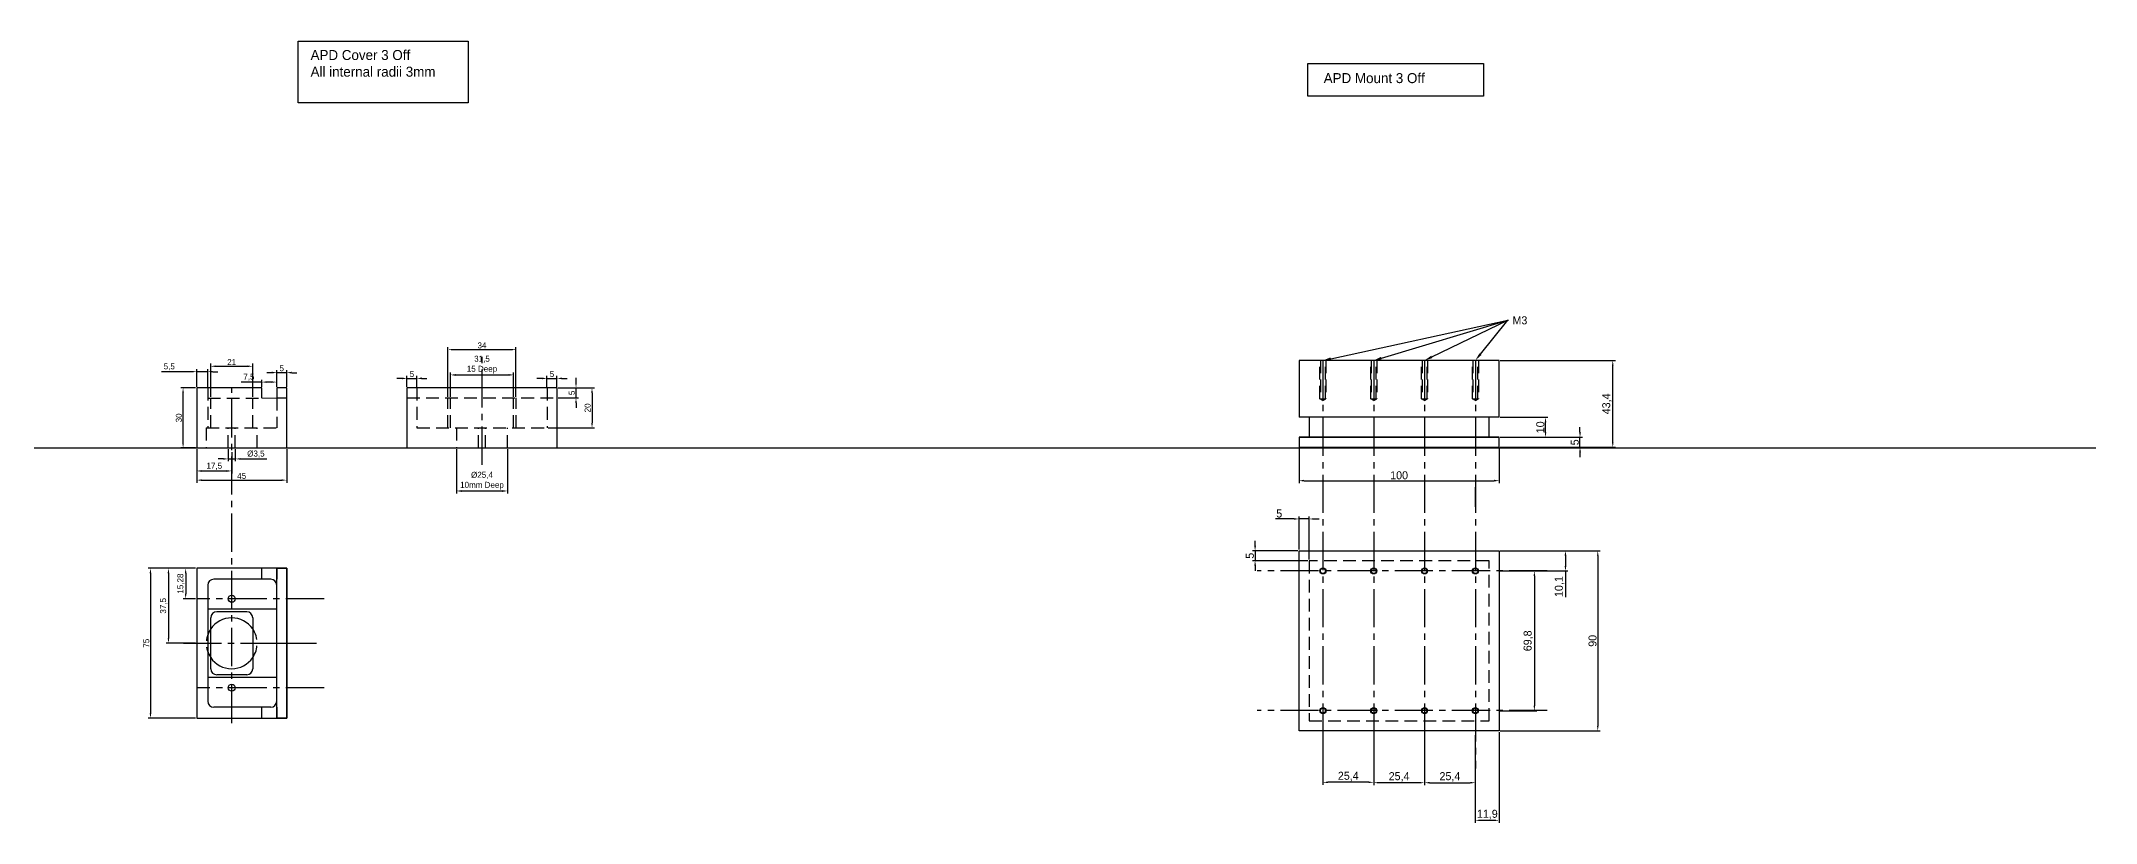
# Model space of a CAD drawing. Header units: millimetres. Extents: x -2438 to 7650, y -2358 to 2460.
# Drawn here: x 5050 to 6077, y 71 to 461 of the extents above; entities that cross this region are included whole.
import ezdxf
from ezdxf import colors
from ezdxf.entities.mleader import LeaderData, LeaderLine
from ezdxf.math import Vec2, Vec3

# ---------------------------------------------------------------- set-up
doc = ezdxf.new("R2010")
doc.units = ezdxf.units.MM
doc.linetypes.add('CENTER2', pattern=[28.575, 19.05, -3.175, 3.175, -3.175])
doc.linetypes.add('DASHED2', pattern=[9.525, 6.35, -3.175])
for name, color, linetype in [('Centre', 7, 'CENTER2'), ('Dimension', 1, 'Continuous'), ('Hidden small', 140, 'DASHED2')]:
    doc.layers.add(name, color=color, linetype=linetype)
doc.dimstyles.new('ISO-25', dxfattribs={"dimtxt": 7.5, "dimasz": 2.5, "dimexe": 1.25, "dimexo": 0.625, "dimtad": 1, "dimtxsty": 'Standard', "dimcen": 2.5, "dimadec": 0, "dimazin": 0, "dimtfac": 1, "dimtmove": 0, "dimatfit": 3, "dimfxl": 1, "dimarcsym": 0})

# ---------------------------------------------------------------- blocks, each defined once
blk = doc.blocks.new('*D144')
at = {"layer": 'Defpoints', "color": 0, "transparency": 16777216}
for p in [(5127.9, 258.2), (5145.4, 256.6), (5145.4, 246.7)]:
    blk.add_point(p, dxfattribs=at)
at = {"layer": 'Dimension', "color": 0, "lineweight": -2, "transparency": 16777216}
for p, q in [((5127.9, 257.5), (5127.9, 245.4)), ((5130.4, 246.7), (5142.9, 246.7)), ((5145.4, 256), (5145.4, 245.4))]:
    blk.add_line(p, q, dxfattribs=at)
at = {"layer": 'Dimension', "color": 0, "transparency": 16777216}
for points in [[(5130.4, 247.1), (5130.4, 246.2), (5127.9, 246.7)], [(5142.9, 247.1), (5142.9, 246.2), (5145.4, 246.7)]]:
    blk.add_solid(points, dxfattribs=at)
at = {"layer": 'Dimension', "color": 0, "transparency": 16777216, "insert": (5136.7, 249), "char_height": 3, "attachment_point": 5}
blk.add_mtext('17,5', dxfattribs=at)
blk = doc.blocks.new('*D145')
at = {"layer": 'Defpoints', "color": 0, "transparency": 16777216}
for p in [(5167.9, 295.8), (5167.9, 288.2), (5172.9, 288.2)]:
    blk.add_point(p, dxfattribs=at)
at = {"layer": 'Dimension', "color": 0, "lineweight": -2, "transparency": 16777216}
for p, q in [((5165.4, 295.8), (5162.9, 295.8)), ((5167.9, 288.8), (5167.9, 297.1)), ((5172.9, 295.8), (5167.9, 295.8)), ((5172.9, 288.8), (5172.9, 297.1)), ((5175.4, 295.8), (5177.9, 295.8))]:
    blk.add_line(p, q, dxfattribs=at)
at = {"layer": 'Dimension', "color": 0, "transparency": 16777216}
for points in [[(5165.4, 296.3), (5165.4, 295.4), (5167.9, 295.8)], [(5175.4, 296.3), (5175.4, 295.4), (5172.9, 295.8)]]:
    blk.add_solid(points, dxfattribs=at)
at = {"layer": 'Dimension', "color": 0, "transparency": 16777216, "insert": (5170.4, 298), "char_height": 3, "attachment_point": 5}
blk.add_mtext('5', dxfattribs=at)
blk = doc.blocks.new('*D146')
at = {"layer": 'Defpoints', "color": 0, "transparency": 16777216}
for p in [(5160.4, 291.1), (5160.4, 288.2), (5167.9, 288.2)]:
    blk.add_point(p, dxfattribs=at)
at = {"layer": 'Dimension', "color": 0, "lineweight": -2, "transparency": 16777216}
for p, q in [((5160.4, 291.1), (5150.2, 291.1)), ((5160.4, 288.8), (5160.4, 292.3)), ((5165.4, 291.1), (5162.9, 291.1)), ((5167.9, 288.8), (5167.9, 292.3))]:
    blk.add_line(p, q, dxfattribs=at)
at = {"layer": 'Dimension', "color": 0, "transparency": 16777216}
for points in [[(5162.9, 291.5), (5162.9, 290.7), (5160.4, 291.1)], [(5165.4, 291.5), (5165.4, 290.7), (5167.9, 291.1)]]:
    blk.add_solid(points, dxfattribs=at)
at = {"layer": 'Dimension', "color": 0, "transparency": 16777216, "insert": (5154, 293.5), "char_height": 3, "attachment_point": 5}
blk.add_mtext('7,5', dxfattribs=at)
blk = doc.blocks.new('*D147')
at = {"layer": 'Defpoints', "color": 0, "transparency": 16777216}
for p in [(5127.9, 288.2), (5133.4, 296.3), (5133.4, 288.2)]:
    blk.add_point(p, dxfattribs=at)
at = {"layer": 'Dimension', "color": 0, "lineweight": -2, "transparency": 16777216}
for p, q in [((5125.4, 296.3), (5110.3, 296.3)), ((5127.9, 288.8), (5127.9, 297.5)), ((5133.4, 296.3), (5127.9, 296.3)), ((5133.4, 288.8), (5133.4, 297.5)), ((5135.9, 296.3), (5138.4, 296.3))]:
    blk.add_line(p, q, dxfattribs=at)
at = {"layer": 'Dimension', "color": 0, "transparency": 16777216}
for points in [[(5125.4, 296.7), (5125.4, 295.9), (5127.9, 296.3)], [(5135.9, 296.7), (5135.9, 295.9), (5133.4, 296.3)]]:
    blk.add_solid(points, dxfattribs=at)
at = {"layer": 'Dimension', "color": 0, "transparency": 16777216, "insert": (5114.2, 298.7), "char_height": 3, "attachment_point": 5}
blk.add_mtext('5,5', dxfattribs=at)
blk = doc.blocks.new('*D148')
at = {"layer": 'Defpoints', "color": 0, "transparency": 16777216}
for p in [(5127.9, 258.2), (5172.9, 258.2), (5172.9, 242.1)]:
    blk.add_point(p, dxfattribs=at)
at = {"layer": 'Dimension', "color": 0, "lineweight": -2, "transparency": 16777216}
for p, q in [((5127.9, 257.5), (5127.9, 240.8)), ((5172.9, 257.5), (5172.9, 240.8)), ((5130.4, 242.1), (5170.4, 242.1))]:
    blk.add_line(p, q, dxfattribs=at)
at = {"layer": 'Dimension', "color": 0, "transparency": 16777216}
for points in [[(5130.4, 242.5), (5130.4, 241.7), (5127.9, 242.1)], [(5170.4, 242.5), (5170.4, 241.7), (5172.9, 242.1)]]:
    blk.add_solid(points, dxfattribs=at)
at = {"layer": 'Dimension', "color": 0, "transparency": 16777216, "insert": (5150.4, 244.2), "char_height": 3, "attachment_point": 5}
blk.add_mtext('45', dxfattribs=at)
blk = doc.blocks.new('*D149')
at = {"layer": 'Defpoints', "color": 0, "transparency": 16777216}
for p in [(5121.1, 288.2), (5127.9, 288.2), (5127.9, 258.2)]:
    blk.add_point(p, dxfattribs=at)
at = {"layer": 'Dimension', "color": 0, "lineweight": -2, "transparency": 16777216}
for p, q in [((5127.3, 288.2), (5119.9, 288.2)), ((5121.1, 260.7), (5121.1, 285.7)), ((5127.3, 258.2), (5119.9, 258.2))]:
    blk.add_line(p, q, dxfattribs=at)
at = {"layer": 'Dimension', "color": 0, "transparency": 16777216}
for points in [[(5120.7, 285.7), (5121.5, 285.7), (5121.1, 288.2)], [(5120.7, 260.7), (5121.5, 260.7), (5121.1, 258.2)]]:
    blk.add_solid(points, dxfattribs=at)
at = {"layer": 'Dimension', "color": 0, "transparency": 16777216, "insert": (5119, 273.2), "char_height": 3, "attachment_point": 5, "rotation": 90}
blk.add_mtext('30', dxfattribs=at)
blk = doc.blocks.new('*D150')
at = {"layer": 'Defpoints', "color": 0, "transparency": 16777216}
for p in [(5233, 288.2), (5238, 292.9), (5238, 288.2)]:
    blk.add_point(p, dxfattribs=at)
at = {"layer": 'Dimension', "color": 0, "lineweight": -2, "transparency": 16777216}
for p, q in [((5230.5, 292.9), (5228, 292.9)), ((5233, 288.8), (5233, 294.2)), ((5233, 292.9), (5238, 292.9)), ((5238, 288.8), (5238, 294.2)), ((5240.5, 292.9), (5243, 292.9))]:
    blk.add_line(p, q, dxfattribs=at)
at = {"layer": 'Dimension', "color": 0, "transparency": 16777216}
for points in [[(5230.5, 293.4), (5230.5, 292.5), (5233, 292.9)], [(5240.5, 293.4), (5240.5, 292.5), (5238, 292.9)]]:
    blk.add_solid(points, dxfattribs=at)
at = {"layer": 'Dimension', "color": 0, "transparency": 16777216, "insert": (5235.5, 295.1), "char_height": 3, "attachment_point": 5}
blk.add_mtext('5', dxfattribs=at)
blk = doc.blocks.new('*D151')
at = {"layer": 'Defpoints', "color": 0, "transparency": 16777216}
for p in [(5303, 288.2), (5308, 292.9), (5308, 288.2)]:
    blk.add_point(p, dxfattribs=at)
at = {"layer": 'Dimension', "color": 0, "lineweight": -2, "transparency": 16777216}
for p, q in [((5300.5, 292.9), (5298, 292.9)), ((5303, 288.8), (5303, 294.2)), ((5303, 292.9), (5308, 292.9)), ((5308, 288.8), (5308, 294.2)), ((5310.5, 292.9), (5313, 292.9))]:
    blk.add_line(p, q, dxfattribs=at)
at = {"layer": 'Dimension', "color": 0, "transparency": 16777216}
for points in [[(5300.5, 293.4), (5300.5, 292.5), (5303, 292.9)], [(5310.5, 293.4), (5310.5, 292.5), (5308, 292.9)]]:
    blk.add_solid(points, dxfattribs=at)
at = {"layer": 'Dimension', "color": 0, "transparency": 16777216, "insert": (5305.5, 295.1), "char_height": 3, "attachment_point": 5}
blk.add_mtext('5', dxfattribs=at)
blk = doc.blocks.new('*D152')
at = {"layer": 'Defpoints', "color": 0, "transparency": 16777216}
for p in [(5257.8, 258.2), (5283.2, 258.2), (5283.2, 236.7)]:
    blk.add_point(p, dxfattribs=at)
at = {"layer": 'Dimension', "color": 0, "lineweight": -2, "transparency": 16777216}
for p, q in [((5257.8, 257.5), (5257.8, 235.4)), ((5283.2, 257.5), (5283.2, 235.4)), ((5260.3, 236.7), (5280.7, 236.7))]:
    blk.add_line(p, q, dxfattribs=at)
at = {"layer": 'Dimension', "color": 0, "transparency": 16777216}
for points in [[(5260.3, 237.1), (5260.3, 236.2), (5257.8, 236.7)], [(5280.7, 237.1), (5280.7, 236.2), (5283.2, 236.7)]]:
    blk.add_solid(points, dxfattribs=at)
at = {"layer": 'Dimension', "color": 0, "transparency": 16777216, "insert": (5270.5, 241.8), "char_height": 3, "attachment_point": 5}
blk.add_mtext('%%C25,4\\P10mm Deep', dxfattribs=at)
blk = doc.blocks.new('*D153')
at = {"layer": 'Defpoints', "color": 0, "transparency": 16777216}
for p in [(5143.7, 258.2), (5147.2, 258.2), (5147.2, 252.7)]:
    blk.add_point(p, dxfattribs=at)
at = {"layer": 'Dimension', "color": 0, "lineweight": -2, "transparency": 16777216}
for p, q in [((5143.7, 257.5), (5143.7, 251.5)), ((5147.2, 257.5), (5147.2, 251.5)), ((5141.2, 252.7), (5138.7, 252.7)), ((5143.7, 252.7), (5147.2, 252.7)), ((5149.7, 252.7), (5162.9, 252.7))]:
    blk.add_line(p, q, dxfattribs=at)
at = {"layer": 'Dimension', "color": 0, "transparency": 16777216}
for points in [[(5141.2, 253.1), (5141.2, 252.3), (5143.7, 252.7)], [(5149.7, 253.1), (5149.7, 252.3), (5147.2, 252.7)]]:
    blk.add_solid(points, dxfattribs=at)
at = {"layer": 'Dimension', "color": 0, "transparency": 16777216, "insert": (5157.5, 255.1), "char_height": 3, "attachment_point": 5}
blk.add_mtext('%%C3,5', dxfattribs=at)
blk = doc.blocks.new('*D142')
at = {"layer": 'Defpoints', "color": 0, "transparency": 16777216}
for p in [(5127.9, 198.1), (5122.4, 182.8), (5127.9, 182.8)]:
    blk.add_point(p, dxfattribs=at)
at = {"layer": 'Dimension', "color": 0, "lineweight": -2, "transparency": 16777216}
for p, q in [((5127.3, 198.1), (5121.2, 198.1)), ((5122.4, 195.6), (5122.4, 185.3)), ((5127.3, 182.8), (5121.2, 182.8))]:
    blk.add_line(p, q, dxfattribs=at)
at = {"layer": 'Dimension', "color": 0, "transparency": 16777216}
for points in [[(5122, 195.6), (5122.8, 195.6), (5122.4, 198.1)], [(5122, 185.3), (5122.8, 185.3), (5122.4, 182.8)]]:
    blk.add_solid(points, dxfattribs=at)
at = {"layer": 'Dimension', "color": 0, "transparency": 16777216, "insert": (5120, 190.4), "char_height": 3, "attachment_point": 5, "rotation": 90}
blk.add_mtext('15,28', dxfattribs=at)
blk = doc.blocks.new('*D143')
at = {"layer": 'Defpoints', "color": 0, "transparency": 16777216}
for p in [(5127.9, 198.1), (5113.8, 160.6), (5127.9, 160.6)]:
    blk.add_point(p, dxfattribs=at)
at = {"layer": 'Dimension', "color": 0, "lineweight": -2, "transparency": 16777216}
for p, q in [((5127.3, 198.1), (5112.6, 198.1)), ((5113.8, 195.6), (5113.8, 163.1)), ((5127.3, 160.6), (5112.6, 160.6))]:
    blk.add_line(p, q, dxfattribs=at)
at = {"layer": 'Dimension', "color": 0, "transparency": 16777216}
for points in [[(5113.4, 195.6), (5114.2, 195.6), (5113.8, 198.1)], [(5113.4, 163.1), (5114.2, 163.1), (5113.8, 160.6)]]:
    blk.add_solid(points, dxfattribs=at)
at = {"layer": 'Dimension', "color": 0, "transparency": 16777216, "insert": (5111.4, 179.3), "char_height": 3, "attachment_point": 5, "rotation": 90}
blk.add_mtext('37,5', dxfattribs=at)
blk = doc.blocks.new('*D154')
at = {"layer": 'Defpoints', "color": 0, "transparency": 16777216}
for p in [(5127.9, 198.1), (5104.8, 123.1), (5127.9, 123.1)]:
    blk.add_point(p, dxfattribs=at)
at = {"layer": 'Dimension', "color": 0, "lineweight": -2, "transparency": 16777216}
for p, q in [((5127.3, 198.1), (5103.6, 198.1)), ((5104.8, 195.6), (5104.8, 125.6)), ((5127.3, 123.1), (5103.6, 123.1))]:
    blk.add_line(p, q, dxfattribs=at)
at = {"layer": 'Dimension', "color": 0, "transparency": 16777216}
for points in [[(5104.4, 195.6), (5105.2, 195.6), (5104.8, 198.1)], [(5104.4, 125.6), (5105.2, 125.6), (5104.8, 123.1)]]:
    blk.add_solid(points, dxfattribs=at)
at = {"layer": 'Dimension', "color": 0, "transparency": 16777216, "insert": (5102.7, 160.6), "char_height": 3, "attachment_point": 5, "rotation": 90}
blk.add_mtext('75', dxfattribs=at)
blk = doc.blocks.new('*D155')
at = {"layer": 'Defpoints', "color": 0, "transparency": 16777216}
for p in [(5308, 288.2), (5317.5, 288.2), (5308, 283.2)]:
    blk.add_point(p, dxfattribs=at)
at = {"layer": 'Dimension', "color": 0, "lineweight": -2, "transparency": 16777216}
for p, q in [((5308.6, 288.2), (5318.8, 288.2)), ((5317.5, 290.7), (5317.5, 293.2)), ((5317.5, 283.2), (5317.5, 288.2)), ((5308.6, 283.2), (5318.8, 283.2)), ((5317.5, 280.7), (5317.5, 278.2))]:
    blk.add_line(p, q, dxfattribs=at)
at = {"layer": 'Dimension', "color": 0, "transparency": 16777216}
for points in [[(5317.1, 290.7), (5317.9, 290.7), (5317.5, 288.2)], [(5317.1, 280.7), (5317.9, 280.7), (5317.5, 283.2)]]:
    blk.add_solid(points, dxfattribs=at)
at = {"layer": 'Dimension', "color": 0, "transparency": 16777216, "insert": (5315.4, 285.7), "char_height": 3, "attachment_point": 5, "rotation": 90}
blk.add_mtext('5', dxfattribs=at)
blk = doc.blocks.new('*D156')
at = {"layer": 'Defpoints', "color": 0, "transparency": 16777216}
for p in [(5308, 288.2), (5303, 268.2), (5325.5, 268.2)]:
    blk.add_point(p, dxfattribs=at)
at = {"layer": 'Dimension', "color": 0, "lineweight": -2, "transparency": 16777216}
for p, q in [((5308.6, 288.2), (5326.7, 288.2)), ((5325.5, 285.7), (5325.5, 270.7)), ((5303.6, 268.2), (5326.7, 268.2))]:
    blk.add_line(p, q, dxfattribs=at)
at = {"layer": 'Dimension', "color": 0, "transparency": 16777216}
for points in [[(5325.1, 285.7), (5325.9, 285.7), (5325.5, 288.2)], [(5325.1, 270.7), (5325.9, 270.7), (5325.5, 268.2)]]:
    blk.add_solid(points, dxfattribs=at)
at = {"layer": 'Dimension', "color": 0, "transparency": 16777216, "insert": (5323.3, 278.2), "char_height": 3, "attachment_point": 5, "rotation": 90}
blk.add_mtext('20', dxfattribs=at)
blk = doc.blocks.new('*D157')
at = {"layer": 'Defpoints', "color": 0, "transparency": 16777216}
for p in [(5286.3, 294.7), (5254.8, 283.2), (5286.3, 283.2)]:
    blk.add_point(p, dxfattribs=at)
at = {"layer": 'Dimension', "color": 0, "lineweight": -2, "transparency": 16777216}
for p, q in [((5254.8, 283.8), (5254.8, 295.9)), ((5257.3, 294.7), (5283.8, 294.7)), ((5286.3, 283.8), (5286.3, 295.9))]:
    blk.add_line(p, q, dxfattribs=at)
at = {"layer": 'Dimension', "color": 0, "transparency": 16777216}
for points in [[(5257.3, 295.1), (5257.3, 294.2), (5254.8, 294.7)], [(5283.8, 295.1), (5283.8, 294.2), (5286.3, 294.7)]]:
    blk.add_solid(points, dxfattribs=at)
at = {"layer": 'Dimension', "color": 0, "transparency": 16777216, "insert": (5270.5, 299.8), "char_height": 3, "attachment_point": 5}
blk.add_mtext('31,5\\P15 Deep', dxfattribs=at)
blk = doc.blocks.new('*D158')
at = {"layer": 'Defpoints', "color": 0, "transparency": 16777216}
for p in [(5287.5, 307.3), (5253.5, 283.2), (5287.5, 283.2)]:
    blk.add_point(p, dxfattribs=at)
at = {"layer": 'Dimension', "color": 0, "lineweight": -2, "transparency": 16777216}
for p, q in [((5253.5, 283.8), (5253.5, 308.6)), ((5287.5, 283.8), (5287.5, 308.6)), ((5256, 307.3), (5285, 307.3))]:
    blk.add_line(p, q, dxfattribs=at)
at = {"layer": 'Dimension', "color": 0, "transparency": 16777216}
for points in [[(5256, 307.7), (5256, 306.9), (5253.5, 307.3)], [(5285, 307.7), (5285, 306.9), (5287.5, 307.3)]]:
    blk.add_solid(points, dxfattribs=at)
at = {"layer": 'Dimension', "color": 0, "transparency": 16777216, "insert": (5270.5, 309.4), "char_height": 3, "attachment_point": 5}
blk.add_mtext('34', dxfattribs=at)
blk = doc.blocks.new('*D159')
at = {"layer": 'Defpoints', "color": 0, "transparency": 16777216}
for p in [(5155.9, 299), (5134.9, 283.1), (5155.9, 283.1)]:
    blk.add_point(p, dxfattribs=at)
at = {"layer": 'Dimension', "color": 0, "lineweight": -2, "transparency": 16777216}
for p, q in [((5134.9, 283.8), (5134.9, 300.3)), ((5137.4, 299), (5153.4, 299)), ((5155.9, 283.8), (5155.9, 300.3))]:
    blk.add_line(p, q, dxfattribs=at)
at = {"layer": 'Dimension', "color": 0, "transparency": 16777216}
for points in [[(5137.4, 299.4), (5137.4, 298.6), (5134.9, 299)], [(5153.4, 299.4), (5153.4, 298.6), (5155.9, 299)]]:
    blk.add_solid(points, dxfattribs=at)
at = {"layer": 'Dimension', "color": 0, "transparency": 16777216, "insert": (5145.4, 301.1), "char_height": 3, "attachment_point": 5}
blk.add_mtext('21', dxfattribs=at)
blk = doc.blocks.new('*D160')
at = {"layer": 'Defpoints', "color": 0, "transparency": 16777216}
for p in [(5778.9, 263.5), (5778.9, 258.5), (5819.3, 263.5)]:
    blk.add_point(p, dxfattribs=at)
at = {"layer": 'Dimension', "color": 0, "lineweight": -2, "transparency": 16777216}
for p, q in [((5819.3, 266), (5819.3, 268.5)), ((5779.5, 263.5), (5820.6, 263.5)), ((5779.5, 258.5), (5820.6, 258.5)), ((5819.3, 258.5), (5819.3, 263.5)), ((5819.3, 256), (5819.3, 253.5))]:
    blk.add_line(p, q, dxfattribs=at)
at = {"layer": 'Dimension', "color": 0, "transparency": 16777216}
for points in [[(5818.9, 266), (5819.8, 266), (5819.3, 263.5)], [(5818.9, 256), (5819.8, 256), (5819.3, 258.5)]]:
    blk.add_solid(points, dxfattribs=at)
at = {"layer": 'Dimension', "color": 0, "transparency": 16777216, "insert": (5816.7, 261), "char_height": 4, "attachment_point": 5, "rotation": 90}
blk.add_mtext('5', dxfattribs=at)
blk = doc.blocks.new('*D161')
at = {"layer": 'Defpoints', "color": 0, "transparency": 16777216}
for p in [(5778.9, 273.5), (5802.1, 273.5), (5778.9, 263.5)]:
    blk.add_point(p, dxfattribs=at)
at = {"layer": 'Dimension', "color": 0, "lineweight": -2, "transparency": 16777216}
for p, q in [((5779.5, 273.5), (5803.3, 273.5)), ((5802.1, 266), (5802.1, 271)), ((5779.5, 263.5), (5803.3, 263.5))]:
    blk.add_line(p, q, dxfattribs=at)
at = {"layer": 'Dimension', "color": 0, "transparency": 16777216}
for points in [[(5801.7, 271), (5802.5, 271), (5802.1, 273.5)], [(5801.7, 266), (5802.5, 266), (5802.1, 263.5)]]:
    blk.add_solid(points, dxfattribs=at)
at = {"layer": 'Dimension', "color": 0, "transparency": 16777216, "insert": (5799.5, 268.5), "char_height": 4, "attachment_point": 5, "rotation": 90}
blk.add_mtext('10', dxfattribs=at)
blk = doc.blocks.new('*D162')
at = {"layer": 'Defpoints', "color": 0, "transparency": 16777216}
for p in [(5778.9, 301.9), (5835.7, 301.9), (5778.9, 258.5)]:
    blk.add_point(p, dxfattribs=at)
at = {"layer": 'Dimension', "color": 0, "lineweight": -2, "transparency": 16777216}
for p, q in [((5779.5, 301.9), (5837, 301.9)), ((5835.7, 261), (5835.7, 299.4)), ((5779.5, 258.5), (5837, 258.5))]:
    blk.add_line(p, q, dxfattribs=at)
at = {"layer": 'Dimension', "color": 0, "transparency": 16777216}
for points in [[(5835.3, 299.4), (5836.1, 299.4), (5835.7, 301.9)], [(5835.3, 261), (5836.1, 261), (5835.7, 258.5)]]:
    blk.add_solid(points, dxfattribs=at)
at = {"layer": 'Dimension', "color": 0, "transparency": 16777216, "insert": (5832.8, 280.2), "char_height": 4, "attachment_point": 5, "rotation": 90}
blk.add_mtext('43,4', dxfattribs=at)
blk = doc.blocks.new('*D163')
at = {"layer": 'Defpoints', "color": 0, "transparency": 16777216}
for p in [(5678.9, 258.5), (5778.9, 258.5), (5778.9, 241.8)]:
    blk.add_point(p, dxfattribs=at)
at = {"layer": 'Dimension', "color": 0, "lineweight": -2, "transparency": 16777216}
for p, q in [((5678.9, 257.9), (5678.9, 240.6)), ((5778.9, 257.9), (5778.9, 240.6)), ((5681.4, 241.8), (5776.4, 241.8))]:
    blk.add_line(p, q, dxfattribs=at)
at = {"layer": 'Dimension', "color": 0, "transparency": 16777216}
for points in [[(5681.4, 242.3), (5681.4, 241.4), (5678.9, 241.8)], [(5776.4, 242.3), (5776.4, 241.4), (5778.9, 241.8)]]:
    blk.add_solid(points, dxfattribs=at)
at = {"layer": 'Dimension', "color": 0, "transparency": 16777216, "insert": (5728.9, 244.5), "char_height": 4, "attachment_point": 5}
blk.add_mtext('100', dxfattribs=at)
blk = doc.blocks.new('*D164')
at = {"layer": 'Defpoints', "color": 0, "transparency": 16777216}
for p in [(5767, 115.3), (5778.9, 116.8), (5767, 72.1)]:
    blk.add_point(p, dxfattribs=at)
at = {"layer": 'Dimension', "color": 0, "lineweight": -2, "transparency": 16777216}
for p, q in [((5767, 114.7), (5767, 70.8)), ((5778.9, 116.2), (5778.9, 70.8)), ((5776.4, 72.1), (5769.5, 72.1))]:
    blk.add_line(p, q, dxfattribs=at)
at = {"layer": 'Dimension', "color": 0, "transparency": 16777216}
for points in [[(5769.5, 72.5), (5769.5, 71.7), (5767, 72.1)], [(5776.4, 72.5), (5776.4, 71.7), (5778.9, 72.1)]]:
    blk.add_solid(points, dxfattribs=at)
at = {"layer": 'Dimension', "color": 0, "transparency": 16777216, "insert": (5773, 75), "char_height": 4, "attachment_point": 5}
blk.add_mtext('11,9', dxfattribs=at)
blk = doc.blocks.new('*D165')
at = {"layer": 'Defpoints', "color": 0, "transparency": 16777216}
for p in [(5741.6, 114.3), (5767, 114.3), (5767, 90.9)]:
    blk.add_point(p, dxfattribs=at)
at = {"layer": 'Dimension', "color": 0, "lineweight": -2, "transparency": 16777216}
for p, q in [((5741.6, 113.7), (5741.6, 89.6)), ((5767, 113.7), (5767, 89.6)), ((5744.1, 90.9), (5764.5, 90.9))]:
    blk.add_line(p, q, dxfattribs=at)
at = {"layer": 'Dimension', "color": 0, "transparency": 16777216}
for points in [[(5744.1, 91.3), (5744.1, 90.5), (5741.6, 90.9)], [(5764.5, 91.3), (5764.5, 90.5), (5767, 90.9)]]:
    blk.add_solid(points, dxfattribs=at)
at = {"layer": 'Dimension', "color": 0, "transparency": 16777216, "insert": (5754.3, 93.8), "char_height": 4, "attachment_point": 5}
blk.add_mtext('25,4', dxfattribs=at)
blk = doc.blocks.new('*D166')
at = {"layer": 'Defpoints', "color": 0, "transparency": 16777216}
for p in [(5741.6, 114.1), (5716.2, 98), (5716.2, 90.9)]:
    blk.add_point(p, dxfattribs=at)
at = {"layer": 'Dimension', "color": 0, "lineweight": -2, "transparency": 16777216}
for p, q in [((5741.6, 113.4), (5741.6, 89.6)), ((5716.2, 97.4), (5716.2, 89.6)), ((5739.1, 90.9), (5718.7, 90.9))]:
    blk.add_line(p, q, dxfattribs=at)
at = {"layer": 'Dimension', "color": 0, "transparency": 16777216}
for points in [[(5718.7, 91.3), (5718.7, 90.5), (5716.2, 90.9)], [(5739.1, 91.3), (5739.1, 90.5), (5741.6, 90.9)]]:
    blk.add_solid(points, dxfattribs=at)
at = {"layer": 'Dimension', "color": 0, "transparency": 16777216, "insert": (5728.9, 93.8), "char_height": 4, "attachment_point": 5}
blk.add_mtext('25,4', dxfattribs=at)
blk = doc.blocks.new('*D167')
at = {"layer": 'Defpoints', "color": 0, "transparency": 16777216}
for p in [(5690.8, 116.8), (5716.2, 116.8), (5690.8, 91.1)]:
    blk.add_point(p, dxfattribs=at)
at = {"layer": 'Dimension', "color": 0, "lineweight": -2, "transparency": 16777216}
for p, q in [((5690.8, 116.2), (5690.8, 89.8)), ((5716.2, 116.2), (5716.2, 89.8)), ((5713.7, 91.1), (5693.3, 91.1))]:
    blk.add_line(p, q, dxfattribs=at)
at = {"layer": 'Dimension', "color": 0, "transparency": 16777216}
for points in [[(5693.3, 91.5), (5693.3, 90.7), (5690.8, 91.1)], [(5713.7, 91.5), (5713.7, 90.7), (5716.2, 91.1)]]:
    blk.add_solid(points, dxfattribs=at)
at = {"layer": 'Dimension', "color": 0, "transparency": 16777216, "insert": (5703.5, 94), "char_height": 4, "attachment_point": 5}
blk.add_mtext('25,4', dxfattribs=at)
blk = doc.blocks.new('*D168')
at = {"layer": 'Defpoints', "color": 0, "transparency": 16777216}
for p in [(5778.9, 206.8), (5778.9, 196.7), (5812.1, 196.7)]:
    blk.add_point(p, dxfattribs=at)
at = {"layer": 'Dimension', "color": 0, "lineweight": -2, "transparency": 16777216}
for p, q in [((5779.5, 206.8), (5813.3, 206.8)), ((5779.5, 196.7), (5813.3, 196.7)), ((5812.1, 204.3), (5812.1, 199.2)), ((5812.1, 196.7), (5812.1, 183.6))]:
    blk.add_line(p, q, dxfattribs=at)
at = {"layer": 'Dimension', "color": 0, "transparency": 16777216}
for points in [[(5811.6, 204.3), (5812.5, 204.3), (5812.1, 206.8)], [(5811.6, 199.2), (5812.5, 199.2), (5812.1, 196.7)]]:
    blk.add_solid(points, dxfattribs=at)
at = {"layer": 'Dimension', "color": 0, "transparency": 16777216, "insert": (5809.1, 188.9), "char_height": 4, "attachment_point": 5, "rotation": 90}
blk.add_mtext('10,1', dxfattribs=at)
blk = doc.blocks.new('*D169')
at = {"layer": 'Defpoints', "color": 0, "transparency": 16777216}
for p in [(5778.9, 196.7), (5778.9, 126.9), (5796.5, 126.9)]:
    blk.add_point(p, dxfattribs=at)
at = {"layer": 'Dimension', "color": 0, "lineweight": -2, "transparency": 16777216}
for p, q in [((5779.5, 196.7), (5797.8, 196.7)), ((5796.5, 194.2), (5796.5, 129.4)), ((5779.5, 126.9), (5797.8, 126.9))]:
    blk.add_line(p, q, dxfattribs=at)
at = {"layer": 'Dimension', "color": 0, "transparency": 16777216}
for points in [[(5796.1, 194.2), (5796.9, 194.2), (5796.5, 196.7)], [(5796.1, 129.4), (5796.9, 129.4), (5796.5, 126.9)]]:
    blk.add_solid(points, dxfattribs=at)
at = {"layer": 'Dimension', "color": 0, "transparency": 16777216, "insert": (5793.5, 161.8), "char_height": 4, "attachment_point": 5, "rotation": 90}
blk.add_mtext('69,8', dxfattribs=at)
blk = doc.blocks.new('*D170')
at = {"layer": 'Defpoints', "color": 0, "transparency": 16777216}
for p in [(5778.9, 206.8), (5778.9, 116.8), (5828.2, 116.8)]:
    blk.add_point(p, dxfattribs=at)
at = {"layer": 'Dimension', "color": 0, "lineweight": -2, "transparency": 16777216}
for p, q in [((5779.5, 206.8), (5829.4, 206.8)), ((5828.2, 204.3), (5828.2, 119.3)), ((5779.5, 116.8), (5829.4, 116.8))]:
    blk.add_line(p, q, dxfattribs=at)
at = {"layer": 'Dimension', "color": 0, "transparency": 16777216}
for points in [[(5827.8, 204.3), (5828.6, 204.3), (5828.2, 206.8)], [(5827.8, 119.3), (5828.6, 119.3), (5828.2, 116.8)]]:
    blk.add_solid(points, dxfattribs=at)
at = {"layer": 'Dimension', "color": 0, "transparency": 16777216, "insert": (5825.6, 161.8), "char_height": 4, "attachment_point": 5, "rotation": 90}
blk.add_mtext('90', dxfattribs=at)
blk = doc.blocks.new('*D171')
at = {"layer": 'Defpoints', "color": 0, "transparency": 16777216}
for p in [(5683.9, 222.7), (5678.9, 206.8), (5683.9, 201.8)]:
    blk.add_point(p, dxfattribs=at)
at = {"layer": 'Dimension', "color": 0, "lineweight": -2, "transparency": 16777216}
for p, q in [((5676.4, 222.7), (5667.1, 222.7)), ((5678.9, 207.4), (5678.9, 224)), ((5683.9, 222.7), (5678.9, 222.7)), ((5683.9, 202.4), (5683.9, 224)), ((5686.4, 222.7), (5688.9, 222.7))]:
    blk.add_line(p, q, dxfattribs=at)
at = {"layer": 'Dimension', "color": 0, "transparency": 16777216}
for points in [[(5676.4, 223.1), (5676.4, 222.3), (5678.9, 222.7)], [(5686.4, 223.1), (5686.4, 222.3), (5683.9, 222.7)]]:
    blk.add_solid(points, dxfattribs=at)
at = {"layer": 'Dimension', "color": 0, "transparency": 16777216, "insert": (5669, 225.4), "char_height": 4, "attachment_point": 5}
blk.add_mtext('5', dxfattribs=at)
blk = doc.blocks.new('*D172')
at = {"layer": 'Defpoints', "color": 0, "transparency": 16777216}
for p in [(5678.9, 206.8), (5656.9, 201.8), (5683.9, 201.8)]:
    blk.add_point(p, dxfattribs=at)
at = {"layer": 'Dimension', "color": 0, "lineweight": -2, "transparency": 16777216}
for p, q in [((5678.3, 206.8), (5655.7, 206.8)), ((5656.9, 209.3), (5656.9, 211.8)), ((5656.9, 206.8), (5656.9, 201.8)), ((5683.3, 201.8), (5655.7, 201.8)), ((5656.9, 199.3), (5656.9, 196.8))]:
    blk.add_line(p, q, dxfattribs=at)
at = {"layer": 'Dimension', "color": 0, "transparency": 16777216}
for points in [[(5656.5, 209.3), (5657.4, 209.3), (5656.9, 206.8)], [(5656.5, 199.3), (5657.4, 199.3), (5656.9, 201.8)]]:
    blk.add_solid(points, dxfattribs=at)
at = {"layer": 'Dimension', "color": 0, "transparency": 16777216, "insert": (5654.3, 204.3), "char_height": 4, "attachment_point": 5, "rotation": 90}
blk.add_mtext('5', dxfattribs=at)

msp = doc.modelspace()

# ---------------------------------------------------------------- linework, layer by layer
for p, q in [((5778.923, 301.932), (5678.923, 301.932)), ((5678.923, 301.932), (5678.923, 273.532)), ((5778.923, 273.532), (5778.923, 301.932)), ((5160.418, 283.174), (5160.418, 288.174)), ((5167.918, 288.174), (5167.918, 283.174)), ((5160.418, 283.141), (5167.918, 283.174)), ((5778.923, 273.532), (5678.923, 273.532)), ((5773.923, 273.532), (5683.923, 273.532)), ((5683.923, 273.532), (5683.923, 263.532)), ((5773.923, 263.532), (5773.923, 273.532)), ((2150.15, 258.174), (6077.182, 258.174)), ((5678.923, 263.532), (5778.923, 263.532)), ((5678.923, 263.532), (5678.923, 258.532)), ((5678.923, 258.532), (5778.923, 258.532)), ((5683.923, 263.532), (5773.923, 263.532)), ((5778.923, 258.532), (5778.923, 263.532)), ((5767.023, 228.804), (5767.023, 238.621)), ((5160.418, 192.577), (5160.418, 198.077)), ((5167.918, 198.077), (5167.918, 192.577)), ((5133.418, 189.577), (5133.418, 131.577)), ((5164.918, 192.577), (5136.418, 192.577)), ((5152.918, 176.327), (5137.918, 176.327)), ((5134.918, 147.827), (5134.918, 173.327)), ((5155.918, 173.327), (5155.918, 147.827)), ((5155.918, 160.577), (5187.765, 160.577)), ((5152.918, 144.827), (5137.918, 144.827)), ((5164.918, 128.577), (5136.418, 128.577)), ((5160.418, 123.077), (5160.418, 128.577)), ((5167.918, 128.577), (5167.918, 123.077))]:
    msp.add_line(p, q)
msp.add_lwpolyline([(5160.418, 288.174), (5127.918, 288.174), (5127.918, 258.174), (5172.918, 258.174), (5172.918, 288.174), (5167.918, 288.174)])
for points in [[(5233.014, 258.174), (5308.014, 258.174), (5308.014, 288.174), (5233.014, 288.174)], [(5678.923, 258.532), (5778.923, 258.532), (5778.923, 263.532), (5678.923, 263.532)], [(5678.923, 206.814), (5778.923, 206.814), (5778.923, 116.814), (5678.923, 116.814)], [(5127.918, 123.077), (5172.918, 123.077), (5172.918, 198.077), (5127.918, 198.077)], [(5172.918, 123.077), (5167.918, 123.077), (5167.918, 198.077), (5172.918, 198.077)], [(5133.418, 143.577), (5167.918, 143.577), (5167.918, 177.577), (5133.418, 177.577)]]:
    msp.add_lwpolyline(points, close=True)
for centre, radius in [((5690.823, 196.714), 1.5), ((5690.823, 196.714), 1.25), ((5716.223, 196.714), 1.5), ((5716.223, 196.714), 1.25), ((5741.623, 196.714), 1.5), ((5741.623, 196.714), 1.25), ((5767.023, 196.714), 1.5), ((5767.023, 196.714), 1.25), ((5145.418, 182.802), 1.75), ((5145.418, 138.352), 1.75), ((5690.823, 126.914), 1.5), ((5690.823, 126.914), 1.25), ((5716.223, 126.914), 1.5), ((5716.223, 126.914), 1.25), ((5741.623, 126.914), 1.5), ((5741.623, 126.914), 1.25), ((5767.023, 126.914), 1.5), ((5767.023, 126.914), 1.25)]:
    msp.add_circle(centre, radius)
for centre, radius, start, end in [((5136.418, 189.577), 3, 90, 180), ((5164.918, 189.577), 3, 0, 90), ((5137.918, 173.327), 3, 90, 180), ((5152.918, 173.327), 3, 0, 90), ((5145.418, 160.577), 12.7, 34.231477, 145.768523), ((5145.418, 160.577), 12.7, 214.231477, 325.768523), ((5137.918, 147.827), 3, 180, 270), ((5152.918, 147.827), 3, 270, 0), ((5136.418, 131.577), 3, 180, 270), ((5164.918, 131.577), 3, 270, 0)]:
    msp.add_arc(centre, radius, start, end)
at = {"layer": 'Centre'}
for p, q in [((5270.514, 249.79), (5270.514, 305.274)), ((5690.823, 301.932), (5690.823, 98.041)), ((5716.223, 301.932), (5716.223, 98.041)), ((5741.623, 301.932), (5741.623, 98.041)), ((5767.023, 301.932), (5767.023, 98.041)), ((5145.418, 120.611), (5145.418, 288.174)), ((5802.914, 196.714), (5657.937, 196.714)), ((5191.559, 182.802), (5127.918, 182.802)), ((5121.283, 160.577), (5160.793, 160.577)), ((5191.559, 138.352), (5127.918, 138.352)), ((5802.914, 126.914), (5657.937, 126.914))]:
    msp.add_line(p, q, dxfattribs=at)
at = {"layer": 'Dimension'}
for points in [[(5178.636, 461.481), (5263.681, 461.481), (5263.681, 430.699), (5178.636, 430.699)], [(5683.229, 450.316), (5771.101, 450.316), (5771.101, 433.905), (5683.229, 433.905)]]:
    msp.add_lwpolyline(points, close=True, dxfattribs=at)
at = {"layer": 'Hidden small'}
for p, q in [((5689.323, 282.798), (5689.323, 301.932)), ((5689.573, 301.932), (5689.573, 282.798)), ((5692.073, 282.798), (5692.073, 301.932)), ((5692.323, 301.932), (5692.323, 282.798)), ((5714.723, 282.798), (5714.723, 301.932)), ((5714.973, 301.932), (5714.973, 282.798)), ((5717.473, 282.798), (5717.473, 301.932)), ((5717.723, 301.932), (5717.723, 282.798)), ((5740.123, 282.798), (5740.123, 301.932)), ((5740.373, 301.932), (5740.373, 282.798)), ((5742.873, 282.798), (5742.873, 301.932)), ((5743.123, 301.932), (5743.123, 282.798)), ((5765.523, 282.798), (5765.523, 301.932)), ((5765.773, 301.932), (5765.773, 282.798)), ((5768.273, 282.798), (5768.273, 301.932)), ((5768.523, 301.932), (5768.523, 282.798)), ((5133.418, 288.174), (5133.418, 268.174)), ((5238.014, 288.174), (5238.014, 268.174)), ((5303.014, 288.174), (5303.014, 268.174)), ((5133.418, 283.141), (5160.418, 283.141)), ((5134.918, 268.174), (5134.918, 283.141)), ((5155.918, 268.174), (5155.918, 283.141)), ((5167.918, 283.174), (5172.918, 283.174)), ((5167.918, 283.174), (5167.918, 268.174)), ((5233.014, 283.174), (5308.014, 283.174)), ((5253.514, 268.174), (5253.514, 283.174)), ((5254.764, 268.174), (5254.764, 283.174)), ((5286.264, 268.174), (5286.264, 283.174)), ((5287.514, 268.174), (5287.514, 283.174)), ((5690.823, 281.932), (5689.323, 282.798)), ((5689.323, 282.798), (5692.323, 282.798)), ((5690.823, 281.932), (5692.323, 282.798)), ((5716.223, 281.932), (5714.723, 282.798)), ((5714.723, 282.798), (5717.723, 282.798)), ((5716.223, 281.932), (5717.723, 282.798)), ((5741.623, 281.932), (5740.123, 282.798)), ((5740.123, 282.798), (5743.123, 282.798)), ((5741.623, 281.932), (5743.123, 282.798)), ((5767.023, 281.932), (5765.523, 282.798)), ((5765.523, 282.798), (5768.523, 282.798)), ((5767.023, 281.932), (5768.523, 282.798)), ((5132.718, 268.174), (5167.918, 268.174)), ((5132.718, 268.174), (5132.718, 258.174)), ((5143.668, 258.174), (5143.668, 268.174)), ((5147.168, 258.174), (5147.168, 268.174)), ((5158.118, 258.174), (5158.118, 268.174)), ((5238.014, 268.174), (5303.014, 268.174)), ((5257.814, 268.174), (5257.814, 258.174)), ((5268.764, 258.174), (5268.764, 268.174)), ((5272.264, 258.174), (5272.264, 268.174)), ((5283.214, 258.174), (5283.214, 268.174))]:
    msp.add_line(p, q, dxfattribs=at)
msp.add_lwpolyline([(5683.923, 121.814), (5773.923, 121.814), (5773.923, 201.814), (5683.923, 201.814)], close=True, dxfattribs=at)
for start, end in [(145.768523, 214.231477), (325.768523, 34.231477)]:
    msp.add_arc((5145.418, 160.577), 12.7, start, end, dxfattribs=at)

# ---------------------------------------------------------------- texts
at = {"layer": 'Dimension', "char_height": 5, "attachment_point": 1}
for s, insert in [('APD Cover 3 Off\\PAll internal radii 3mm', (5184.837, 457.032)), ('APD Mount 3 Off', (5691.217, 445.492))]:
    msp.add_mtext_dynamic_manual_height_columns(s, width=74.71875, gutter_width=12.5, heights=[0], dxfattribs=dict(at, insert=insert))

# ---------------------------------------------------------------- dimensions: what is measured, and where the dimension line sits
at = {"layer": 'Dimension'}
for base, p1, p2, override, picture, middle in [((5287.514, 307.317), (5253.514, 283.174), (5287.514, 283.174), {"dimtxt": 3}, '*D158', (5270.514, 309.442)), ((5155.918, 299.011), (5134.918, 283.141), (5155.918, 283.141), {"dimtxt": 3}, '*D159', (5145.418, 301.136)), ((5167.918, 295.848), (5172.918, 288.174), (5167.918, 288.174), {"dimtxt": 3}, '*D145', (5170.418, 297.973)), ((5160.418, 291.095), (5167.918, 288.174), (5160.418, 288.174), {"dimtxt": 3}, '*D146', (5154.043, 293.47)), ((5238.014, 292.94), (5233.014, 288.174), (5238.014, 288.174), {"dimtxt": 3}, '*D150', (5235.514, 295.065)), ((5308.014, 292.94), (5303.014, 288.174), (5308.014, 288.174), {"dimtxt": 3}, '*D151', (5305.514, 295.065)), ((5778.923, 241.848), (5678.923, 258.532), (5778.923, 258.532), {"dimtxt": 4}, '*D163', (5728.923, 244.473)), ((5690.823, 91.089), (5716.223, 116.814), (5690.823, 116.814), {"dimtxt": 4}, '*D167', (5703.523, 94.047)), ((5716.223, 90.88), (5741.623, 114.058), (5716.223, 98.041), {"dimtxt": 4}, '*D166', (5728.923, 93.839)), ((5767.023, 90.88), (5741.623, 114.341), (5767.023, 114.341), {"dimtxt": 4}, '*D165', (5754.323, 93.839)), ((5767.023, 72.073), (5778.923, 116.814), (5767.023, 115.281), {"dimtxt": 4}, '*D164', (5772.973, 75.032))]:
    dim = msp.add_linear_dim(base=base, p1=p1, p2=p2, dimstyle='ISO-25', override=override, dxfattribs=at)
    dim.commit()
    dim.dimension.update_dxf_attribs({"geometry": picture, "text_midpoint": middle})
for base, p1, p2, override, picture, middle in [((5133.418, 296.282), (5127.918, 288.174), (5133.418, 288.174), {"dimtxt": 3}, '*D147', (5114.168, 296.282)), ((5145.418, 246.653), (5127.918, 258.174), (5145.418, 256.576), {"dimtxt": 3}, '*D144', (5136.668, 246.653)), ((5172.918, 242.067), (5127.918, 258.174), (5172.918, 258.174), {"dimtxt": 3}, '*D148', (5150.418, 242.067)), ((5683.923, 222.731), (5678.923, 206.814), (5683.923, 201.814), {"dimtxt": 4}, '*D171', (5669.038, 222.731))]:
    dim = msp.add_linear_dim(base=base, p1=p1, p2=p2, dimstyle='ISO-25', override=override, dxfattribs=at)
    dim.commit()
    dim.dimension.update_dxf_attribs({"geometry": picture, "text_midpoint": middle, "dimtype": 160})
for base, p1, p2, text, picture, middle in [((5286.264, 294.662), (5254.764, 283.174), (5286.264, 283.174), '<>\\P15 Deep', '*D157', (5270.514, 299.787)), ((5147.168, 252.704), (5143.668, 258.174), (5147.168, 258.174), '%%C<>', '*D153', (5157.543, 255.079))]:
    dim = msp.add_linear_dim(base=base, p1=p1, p2=p2, text=text, dimstyle='ISO-25', override={"dimtxt": 3}, dxfattribs=at)
    dim.commit()
    dim.dimension.update_dxf_attribs({"geometry": picture, "text_midpoint": middle})
for base, p1, p2, override, picture, middle in [((5835.716, 301.932), (5778.923, 258.532), (5778.923, 301.932), {"dimtxt": 4}, '*D162', (5832.758, 280.232)), ((5121.117, 288.174), (5127.918, 258.174), (5127.918, 288.174), {"dimtxt": 3}, '*D149', (5118.992, 273.174)), ((5325.468, 268.174), (5308.014, 288.174), (5303.014, 268.174), {"dimtxt": 3}, '*D156', (5323.343, 278.174)), ((5317.517, 288.174), (5308.014, 283.174), (5308.014, 288.174), {"dimtxt": 3}, '*D155', (5315.392, 285.674)), ((5802.099, 273.532), (5778.923, 263.532), (5778.923, 273.532), {"dimtxt": 4}, '*D161', (5799.474, 268.532)), ((5819.343, 263.532), (5778.923, 258.532), (5778.923, 263.532), {"dimtxt": 4}, '*D160', (5816.718, 261.032)), ((5656.938, 201.814), (5678.923, 206.814), (5683.923, 201.814), {"dimtxt": 4}, '*D172', (5654.313, 204.314)), ((5812.059, 196.714), (5778.923, 206.814), (5778.923, 196.714), {"dimtxt": 4}, '*D168', (5809.101, 188.922)), ((5828.18, 116.814), (5778.923, 206.814), (5778.923, 116.814), {"dimtxt": 4}, '*D170', (5825.555, 161.814)), ((5104.8, 123.077), (5127.918, 198.077), (5127.918, 123.077), {"dimtxt": 3}, '*D154', (5102.675, 160.577)), ((5113.812, 160.577), (5127.918, 198.077), (5127.918, 160.577), {"dimtxt": 3}, '*D143', (5111.437, 179.327)), ((5122.400720739, 182.802407858), (5127.917573645, 198.077407858), (5127.917573645, 182.802407858), {"dimtxt": 3}, '*D142', (5120.025720739, 190.439907858)), ((5796.504, 126.914), (5778.923, 196.714), (5778.923, 126.914), {"dimtxt": 4}, '*D169', (5793.546, 161.814))]:
    dim = msp.add_linear_dim(base=base, p1=p1, p2=p2, angle=90, dimstyle='ISO-25', override=override, dxfattribs=at)
    dim.commit()
    dim.dimension.update_dxf_attribs({"geometry": picture, "text_midpoint": middle})
dim = msp.add_linear_dim(base=(5283.214, 236.665), p1=(5257.814, 258.174), p2=(5283.214, 258.174), text='%%C<>\\P10mm Deep', dimstyle='ISO-25', override={"dimtxt": 3}, dxfattribs=at)
dim.commit()
dim.dimension.update_dxf_attribs({"geometry": '*D152', "text_midpoint": (5270.514, 236.665), "dimtype": 160})

# ---------------------------------------------------------------- leaders
ml = msp.add_multileader_mtext('Standard', dxfattribs=at)
ml.set_content('', color=256)
ml.set_leader_properties()
ml.build(insert=Vec2(0, 0))
ml.multileader.update_dxf_attribs({"text_right_attachment_type": 6, "dogleg_length": 0.36})
ctx = ml.context
ctx.base_point, ctx.plane_origin = Vec3(5783.563, 321.963), Vec3(5690.823, 301.932)
ctx.right_attachment = 6
notes = []
notes.append((ctx, [(0, (1, 1, 0), (5783.203, 321.963), (1, 0), 0.36, [(0, [(5690.823, 301.932)], 0, [])])]))
ctx.mtext.insert, ctx.mtext.flow_direction = Vec3(5785.563, 323.963), 5
ml = msp.add_multileader_mtext('Standard', dxfattribs=at)
ml.set_content('', color=256)
ml.set_leader_properties()
ml.build(insert=Vec2(0, 0))
ml.multileader.update_dxf_attribs({"text_right_attachment_type": 6, "dogleg_length": 0.36})
ctx = ml.context
ctx.base_point, ctx.plane_origin = Vec3(5783.563, 321.963), Vec3(5716.223, 301.932)
ctx.right_attachment = 6
notes.append((ctx, [(0, (1, 1, 0), (5783.203, 321.963), (1, 0), 0.36, [(0, [(5716.223, 301.932)], 0, [])])]))
ctx.mtext.insert, ctx.mtext.flow_direction = Vec3(5785.563, 323.963), 5
ml = msp.add_multileader_mtext('Standard', dxfattribs=at)
ml.set_content('', color=256)
ml.set_leader_properties()
ml.build(insert=Vec2(0, 0))
ml.multileader.update_dxf_attribs({"text_right_attachment_type": 6, "dogleg_length": 0.36})
ctx = ml.context
ctx.base_point, ctx.plane_origin = Vec3(5783.563, 321.963), Vec3(5741.623, 301.932)
ctx.right_attachment = 6
notes.append((ctx, [(0, (1, 1, 0), (5783.203, 321.963), (1, 0), 0.36, [(0, [(5741.623, 301.932)], 0, [])])]))
ctx.mtext.insert, ctx.mtext.flow_direction = Vec3(5785.563, 323.963), 5
ml = msp.add_multileader_mtext('Standard', dxfattribs=at)
ml.set_content('M3', color=256)
ml.set_leader_properties()
ml.build(insert=Vec2(0, 0))
ml.multileader.update_dxf_attribs({"text_right_attachment_type": 6, "dogleg_length": 0.36})
ctx = ml.context
ctx.base_point, ctx.plane_origin = Vec3(5783.563, 321.963), Vec3(5767.023, 301.932)
ctx.right_attachment = 6
notes.append((ctx, [(0, (1, 1, 0), (5783.203, 321.963), (1, 0), 0.36, [(0, [(5767.023, 301.932)], 0, [])])]))
ctx.mtext.insert, ctx.mtext.flow_direction = Vec3(5785.563, 323.963), 5
for ctx, leaders in notes:
    for number, flags, end, landing, length, lines in leaders:
        leader = LeaderData()
        leader.index, (leader.has_last_leader_line, leader.has_dogleg_vector, leader.attachment_direction) = number, flags
        leader.last_leader_point, leader.dogleg_vector, leader.dogleg_length = Vec3(end), Vec3(landing), length
        for number, points, colour, breaks in lines:
            line = LeaderLine()
            line.index, line.vertices, line.color, line.breaks = number, Vec3.list(points), colors.encode_raw_color(colour), breaks
            leader.lines.append(line)
        ctx.leaders.append(leader)

doc.saveas('drawing.dxf')
